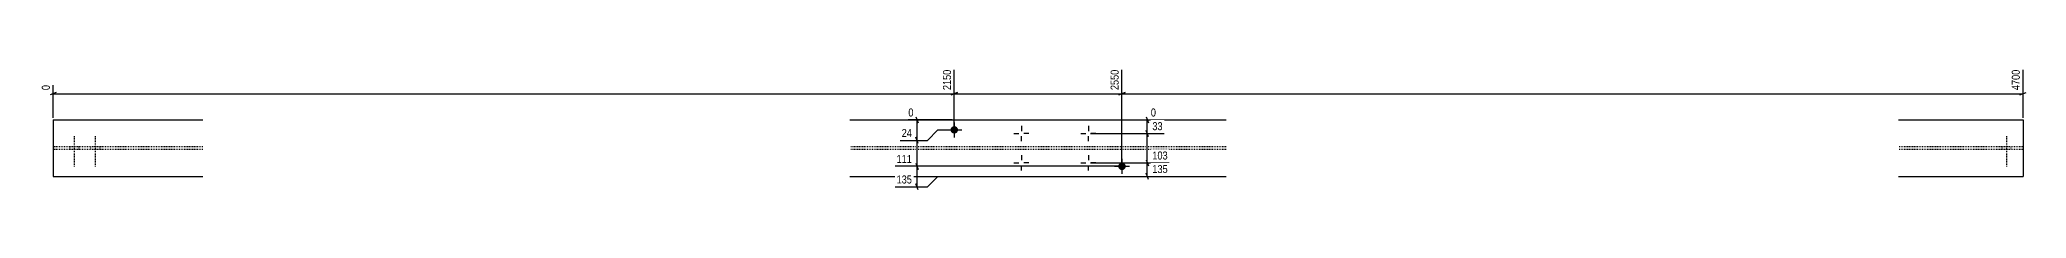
# Model space of a CAD drawing. Header units: millimetres. Extents: x 15 to 16351, y 11 to 587.
# Drawn here: x 11611 to 16351, y 15 to 306 of the extents above; entities that cross this region are included whole.
import ezdxf

# ---------------------------------------------------------------- set-up
doc = ezdxf.new("R2010")
doc.units = ezdxf.units.MM
doc.linetypes.add('DXK_LINE_DOT2', pattern=[3.9198, 1.9599, -1.9599])
doc.layers.add('MÅLSÆTNING', color=7, linetype='Continuous')
doc.layers.add('STÅL', color=7, linetype='Continuous')
doc.styles.add('Arial Narrow', font='ARIALN.TTF', dxfattribs={"height": 0.2})

msp = doc.modelspace()

# ---------------------------------------------------------------- hatches: boundary and pattern name
at = {"layer": 'STÅL', "linetype": 'Continuous'}
for points in [[(13802.2, 158.5, -1), (13784.2, 158.5, -1)], [(14202.2, 71.5, -1), (14184.2, 71.5, -1)]]:
    msp.add_hatch(color=3, dxfattribs=at).paths.add_polyline_path(points)

# ---------------------------------------------------------------- linework, layer by layer
at = {"layer": 'MÅLSÆTNING', "color": 7, "linetype": 'Continuous'}
for p, q in [((13793.2, 163.5), (13793.2, 302.3)), ((13793.2, 163.5), (13793.2, 302.3)), ((14193.2, 76.5), (14193.2, 302.3)), ((14193.2, 76.5), (14193.2, 302.3)), ((16343.2, 187.5), (16343.2, 302.3)), ((11650.7, 248), (11635.7, 242)), ((11643.2, 187.5), (11643.2, 265.7)), ((11643.2, 245), (13793.2, 245)), ((13800.7, 248), (13785.7, 242)), ((13785.7, 242), (13800.7, 248)), ((13793.2, 245), (14193.2, 245)), ((14200.7, 248), (14185.7, 242)), ((14185.7, 242), (14200.7, 248)), ((14193.2, 245), (16343.2, 245)), ((16335.7, 242), (16350.7, 248)), ((13701.2, 190), (13707.2, 175)), ((14250.6, 190), (14256.6, 175)), ((13788.2, 182.5), (13683.5, 182.5)), ((13704.2, 133.5), (13704.2, 182.5)), ((13729.2, 133.5), (13754.2, 158.5)), ((13729.2, 133.5), (13754.2, 158.5)), ((13754.2, 158.5), (13788.2, 158.5)), ((13754.2, 158.5), (13788.2, 158.5)), ((14118.2, 149.8), (14293.8, 149.8)), ((14118.2, 149.8), (14293.8, 149.8)), ((14198.2, 182.5), (14274.3, 182.5)), ((14256.6, 142.3), (14250.6, 157.3)), ((14256.6, 142.3), (14250.6, 157.3)), ((14253.6, 149.8), (14253.6, 182.5)), ((14253.6, 79.8), (14253.6, 149.8)), ((13664, 133.5), (13729.2, 133.5)), ((13664, 133.5), (13729.2, 133.5)), ((13707.2, 126), (13701.2, 141)), ((13707.2, 126), (13701.2, 141)), ((13704.2, 71.5), (13704.2, 133.5)), ((14188.2, 71.5), (13651.8, 71.5)), ((14188.2, 71.5), (13651.8, 71.5)), ((13701.2, 79), (13707.2, 64)), ((13701.2, 79), (13707.2, 64)), ((13704.2, 22.5), (13704.2, 71.5)), ((13729.2, 22.5), (13754.2, 47.5)), ((13754.2, 47.5), (13788.2, 47.5)), ((14118.2, 79.8), (14305.9, 79.8)), ((14118.2, 79.8), (14305.9, 79.8)), ((14198.2, 47.5), (14305.9, 47.5)), ((14250.6, 87.3), (14256.6, 72.3)), ((14250.6, 87.3), (14256.6, 72.3)), ((14256.6, 40), (14250.6, 55)), ((14253.6, 47.5), (14253.6, 79.8)), ((13651.8, 22.5), (13729.2, 22.5)), ((13707.2, 15), (13701.2, 30))]:
    msp.add_line(p, q, dxfattribs=at)
at = {"layer": 'STÅL', "color": 2, "linetype": 'Continuous'}
for p, q in [((11643.2, 182.5), (12000.5, 182.5)), ((11643.2, 182.5), (11643.2, 47.5)), ((13544.2, 182.5), (14441.7, 182.5)), ((16045.9, 182.5), (16343.2, 182.5)), ((16343.2, 182.5), (16343.2, 47.5)), ((11643.2, 47.5), (12000.5, 47.5)), ((13544.2, 47.5), (14441.7, 47.5)), ((16045.9, 47.5), (16343.2, 47.5))]:
    msp.add_line(p, q, dxfattribs=at)
at = {"layer": 'STÅL', "color": 3, "linetype": 'DXK_LINE_DOT2'}
for p, q in [((11693.2, 143.3), (11693.2, 70.3)), ((11743.2, 143.3), (11743.2, 70.3)), ((16303.2, 143.3), (16303.2, 70.3)), ((11682.2, 118.3), (11682.2, 111.7)), ((11704.2, 118.3), (11704.2, 111.7)), ((11732.2, 118.3), (11732.2, 111.7)), ((11754.2, 118.3), (11754.2, 111.7)), ((16292.2, 118.3), (16292.2, 111.7)), ((16314.2, 118.3), (16314.2, 111.7))]:
    msp.add_line(p, q, dxfattribs=at)
at = {"layer": 'STÅL', "color": 3, "linetype": 'Continuous'}
for p, q in [((13775.2, 158.5), (13811.2, 158.5)), ((13793.2, 176.5), (13793.2, 140.5)), ((13935.2, 149.8), (13947.2, 149.8)), ((13953.2, 167.8), (13953.2, 155.8)), ((13953.2, 131.8), (13953.2, 143.8)), ((13971.2, 149.8), (13959.2, 149.8)), ((14095.2, 149.8), (14107.2, 149.8)), ((14113.2, 167.8), (14113.2, 155.8)), ((14113.2, 131.8), (14113.2, 143.8)), ((14131.2, 149.8), (14119.2, 149.8)), ((13953.2, 97.8), (13953.2, 85.8)), ((14113.2, 97.8), (14113.2, 85.8)), ((13935.2, 79.8), (13947.2, 79.8)), ((13953.2, 61.8), (13953.2, 73.8)), ((13971.2, 79.8), (13959.2, 79.8)), ((14095.2, 79.8), (14107.2, 79.8)), ((14113.2, 61.8), (14113.2, 73.8)), ((14131.2, 79.8), (14119.2, 79.8)), ((14175.2, 71.5), (14211.2, 71.5)), ((14193.2, 89.5), (14193.2, 53.5))]:
    msp.add_line(p, q, dxfattribs=at)
at = {"layer": 'STÅL', "color": 7, "linetype": 'DXK_LINE_DOT2'}
for p, q in [((12000.5, 118.3), (11643.2, 118.3)), ((12000.5, 111.7), (11643.2, 111.7)), ((14441.7, 118.3), (13544.2, 118.3)), ((14441.7, 111.7), (13544.2, 111.7)), ((16343.2, 118.3), (16045.9, 118.3)), ((16343.2, 111.7), (16045.9, 111.7))]:
    msp.add_line(p, q, dxfattribs=at)

# ---------------------------------------------------------------- next in the draw order: wipeouts: each hides what was drawn before it
at = {"color": 0, "linetype": 'Continuous'}
for points in [[(13789.2, 306.2), (13761.2, 306.2), (13761.2, 249.5), (13789.2, 249.5)], [(14189.2, 306.2), (14161.2, 306.2), (14161.2, 249.5), (14189.2, 249.5)], [(16339.2, 306.2), (16311.2, 306.2), (16311.2, 249.5), (16339.2, 249.5)], [(11639.2, 269.7), (11611.2, 269.7), (11611.2, 249.5), (11639.2, 249.5)], [(13699.7, 186.5), (13699.7, 214.5), (13679.5, 214.5), (13679.5, 186.5)], [(14278.3, 186.5), (14278.3, 214.5), (14258.1, 214.5), (14258.1, 186.5)], [(13696, 75.5), (13696, 103.5), (13651.5, 103.5), (13651.5, 75.5)], [(14306.3, 83.8), (14306.3, 111.8), (14261.7, 111.8), (14261.7, 83.8)]]:
    msp.add_wipeout(points, dxfattribs=at).dxf.layer = 'MÅLSÆTNING'

# ---------------------------------------------------------------- next in the draw order: texts
at = {"layer": 'MÅLSÆTNING', "color": 3, "linetype": 'Continuous', "style": 'Arial Narrow'}
for s, height, p in [('2150', 19.09, (13785.2, 253.5)), ('2550', 19.09, (14185.2, 253.5)), ('4700', 19.09, (16335.2, 253.5)), ('0', 19.1, (11635.2, 253.5))]:
    msp.add_text(s, height=height, rotation=90.0002, dxfattribs=at).set_placement(p)
for s, height, p in [('0', 19.1, (13683.5, 190.5)), ('0', 19.1, (14262.1, 190.5)), ('111', 19.09, (13655.5, 79.5))]:
    msp.add_text(s, height=height, dxfattribs=at).set_placement(p)

# ---------------------------------------------------------------- next in the draw order: wipeouts: each hides what was drawn before it
at = {"color": 0, "linetype": 'Continuous'}
for points in [[(13696, 137.5), (13696, 165.5), (13663.7, 165.5), (13663.7, 137.5)], [(13696, 26.5), (13696, 54.5), (13651.5, 54.5), (13651.5, 26.5)], [(14306.3, 51.5), (14306.3, 79.5), (14261.7, 79.5), (14261.7, 51.5)]]:
    msp.add_wipeout(points, dxfattribs=at).dxf.layer = 'MÅLSÆTNING'

# ---------------------------------------------------------------- next in the draw order: texts
at = {"layer": 'MÅLSÆTNING', "color": 3, "linetype": 'Continuous', "style": 'Arial Narrow'}
for s, p in [('24', (13667.7, 141.5)), ('103', (14265.7, 87.8)), ('135', (13655.5, 30.5)), ('135', (14265.7, 55.5))]:
    msp.add_text(s, height=19.09, dxfattribs=at).set_placement(p)

# ---------------------------------------------------------------- next in the draw order: wipeouts: each hides what was drawn before it
at = {"color": 0, "linetype": 'Continuous'}
msp.add_wipeout([(14294.1, 153.8), (14294.1, 181.8), (14261.7, 181.8), (14261.7, 153.8)], dxfattribs=at).dxf.layer = 'MÅLSÆTNING'

# ---------------------------------------------------------------- next in the draw order: texts
at = {"layer": 'MÅLSÆTNING', "color": 3, "linetype": 'Continuous', "style": 'Arial Narrow'}
msp.add_text('33', height=19.09, dxfattribs=at).set_placement((14265.7, 157.8))

doc.saveas('drawing.dxf')
